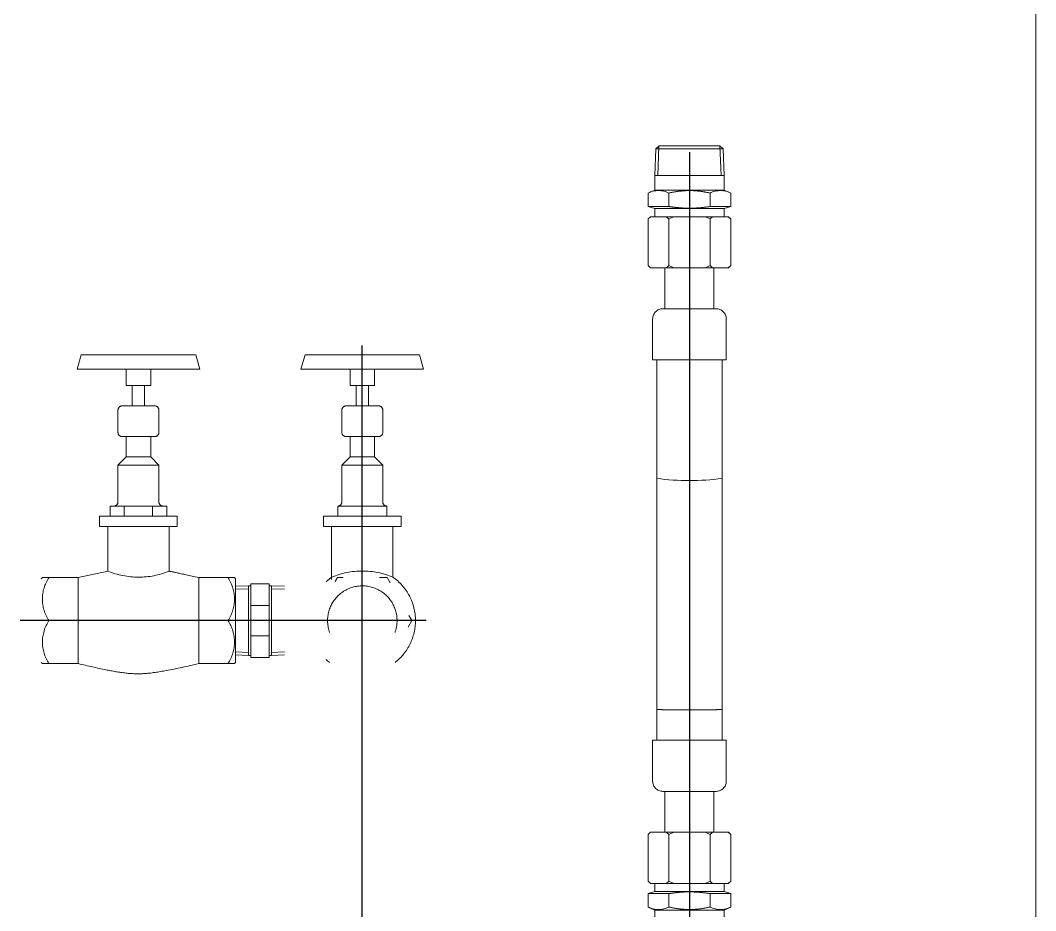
# Model space of a CAD drawing. Extents: x -681219 to -550379, y -242630 to -158199.
# Drawn here: x -644452.1 to -643955.5, y -213160.5 to -212725.2 of the extents above; entities that cross this region are included whole.
import ezdxf
from ezdxf.lldxf.tags import DXFTag

# ---------------------------------------------------------------- set-up
doc = ezdxf.new("R2010")
doc.units = 0
doc.header["$LTSCALE"] = 1000
doc.linetypes.add('DASHED2', pattern=[9.525, 6.35, -3.175])
doc.layers.get('0').update_dxf_attribs({"linetype": 'CONTINUOUS'})
doc.layers.add('center', color=253, linetype='CENTER2')
for name, color, linetype, lineweight in [('famsun', 7, 'CONTINUOUS', 0), ('future', 4, 'DASHED2', 0), ('轴网_轴线', 1, 'CENTER2', 0)]:
    doc.layers.add(name, color=color, linetype=linetype, lineweight=lineweight)
tags = doc.linetypes.add('CENTER2', pattern=[28.575, 19.05, -3.175, 3.175, -3.175]).pattern_tags.tags
tags[10:11] = [DXFTag(74, 4), DXFTag(75, 0), DXFTag(340, '0'), DXFTag(46, 0.0), DXFTag(50, 0.0), DXFTag(44, 0.0), DXFTag(45, 0.0)]
tags[8:9] = [DXFTag(74, 4), DXFTag(75, 0), DXFTag(340, '0'), DXFTag(46, 0.0), DXFTag(50, 0.0), DXFTag(44, 0.0), DXFTag(45, 0.0)]
tags[6:7] = [DXFTag(74, 4), DXFTag(75, 0), DXFTag(340, '0'), DXFTag(46, 0.0), DXFTag(50, 0.0), DXFTag(44, 0.0), DXFTag(45, 0.0)]
tags[4:5] = [DXFTag(74, 4), DXFTag(75, 0), DXFTag(340, '0'), DXFTag(46, 0.0), DXFTag(50, 0.0), DXFTag(44, 0.0), DXFTag(45, 0.0)]

# ---------------------------------------------------------------- blocks, each defined once
blk = doc.blocks.new('轴网FB0EDE194AE0F5E0')
at = {"layer": '轴网_轴线'}
blk.add_line((20000, -1200), (20000, 23700), dxfattribs=at)
blk = doc.blocks.new('*U47')
at = {"color": 0, "linetype": 'ByBlock', "lineweight": -2}
for p, q in [((813.64, -756.5), (813.64, -751.6)), ((847.64, -751.6), (847.64, -756.5)), ((810.43, -757.96), (813.64, -756.5)), ((810.43, -757.96), (810.43, -764.52)), ((813.64, -756.5), (847.64, -756.5)), ((820.54, -764.52), (820.54, -757.96)), ((840.74, -757.96), (840.74, -764.52)), ((847.64, -756.5), (850.85, -757.96)), ((850.85, -757.96), (850.85, -764.52)), ((820.54, -764.52), (810.43, -764.52)), ((813.64, -765.5), (810.43, -764.52)), ((850.85, -764.52), (840.74, -764.52)), ((850.85, -764.52), (847.64, -765.5)), ((810.43, -770.61), (811.66, -769.5)), ((810.43, -770.61), (811.54, -769.5)), ((811.66, -769.5), (811.54, -769.5)), ((811.66, -769.5), (819.31, -769.5)), ((813.64, -765.5), (847.64, -765.5)), ((813.64, -769.5), (813.64, -765.5)), ((822.99, -769.5), (819.31, -769.5)), ((820.54, -770.61), (822.99, -769.5)), ((822.99, -769.5), (838.29, -769.5)), ((838.29, -769.5), (840.74, -770.61)), ((841.97, -769.5), (838.29, -769.5)), ((841.97, -769.5), (849.62, -769.5)), ((847.64, -765.5), (847.64, -769.5)), ((849.62, -769.5), (850.85, -770.61)), ((849.62, -769.5), (849.74, -769.5)), ((849.74, -769.5), (850.85, -770.61)), ((810.43, -770.61), (810.43, -793.39)), ((820.54, -793.39), (820.54, -770.61)), ((840.74, -770.61), (840.74, -793.39)), ((850.85, -770.61), (850.85, -793.39)), ((811.54, -794.5), (810.43, -793.39)), ((811.66, -794.5), (811.54, -794.5)), ((819.31, -794.5), (811.66, -794.5)), ((818.64, -814.5), (818.64, -794.5)), ((820.54, -793.39), (819.31, -794.5)), ((819.31, -794.5), (822.99, -794.5)), ((822.99, -794.5), (820.54, -793.39)), ((838.29, -794.5), (822.99, -794.5)), ((840.74, -793.39), (838.29, -794.5)), ((838.29, -794.5), (841.97, -794.5)), ((841.97, -794.5), (840.74, -793.39)), ((849.62, -794.5), (841.97, -794.5)), ((842.64, -794.5), (842.64, -814.5)), ((850.85, -793.39), (849.62, -794.5)), ((849.62, -794.5), (849.74, -794.5)), ((850.85, -793.39), (849.74, -794.5)), ((817.64, -814.5), (843.64, -814.5)), ((812.64, -839.5), (812.64, -819.5)), ((848.64, -819.5), (848.64, -839.5)), ((812.64, -839.5), (848.64, -839.5)), ((814.64, -854.5), (814.64, -839.5)), ((846.64, -839.5), (846.64, -854.5)), ((814.64, -968.94), (814.64, -854.21)), ((846.64, -854.21), (846.64, -968.94)), ((513.64, -877.5), (514.14, -877)), ((517.39, -877), (514.14, -877)), ((517.39, -877), (531.64, -877)), ((531.64, -887.5), (531.64, -877)), ((590.64, -877), (590.64, -887.5)), ((590.64, -877), (604.89, -877)), ((604.89, -877), (608.14, -877)), ((608.14, -877), (608.64, -877.5)), ((608.64, -918.5), (608.64, -877.5)), ((608.64, -881.2), (615.04, -881)), ((608.69, -882.68), (615.04, -882.48)), ((615.04, -915), (615.04, -881)), ((615.04, -881), (616.14, -881)), ((616.14, -880), (616.14, -890.59)), ((625.14, -880), (616.14, -880)), ((625.14, -880), (625.14, -890.59)), ((625.14, -881), (626.24, -881)), ((626.24, -881), (626.24, -915)), ((626.24, -881), (632.64, -881.2)), ((632.59, -882.68), (626.24, -882.48)), ((531.64, -898), (531.64, -887.5)), ((590.64, -887.5), (590.64, -898)), ((616.14, -890.59), (616.14, -905.41)), ((625.14, -890.59), (616.14, -890.59)), ((625.14, -890.59), (625.14, -905.41)), ((517.39, -898), (531.64, -898)), ((531.64, -908.5), (531.64, -898)), ((590.64, -898), (590.64, -908.5)), ((590.64, -898), (604.89, -898)), ((694.89, -898), (693, -894.73)), ((693.47, -900.46), (694.89, -898)), ((531.64, -919), (531.64, -908.5)), ((590.64, -908.5), (590.64, -919)), ((616.14, -905.41), (616.14, -916)), ((625.14, -905.41), (616.14, -905.41)), ((625.14, -905.41), (625.14, -916)), ((608.69, -913.32), (615.04, -913.52)), ((632.59, -913.32), (626.24, -913.52)), ((514.14, -919), (513.64, -918.5)), ((608.64, -918.5), (608.14, -919)), ((615.04, -915), (608.64, -914.8)), ((616.14, -915), (615.04, -915)), ((625.14, -916), (616.14, -916)), ((626.24, -915), (625.14, -915)), ((632.64, -914.8), (626.24, -915)), ((655.64, -944), (655.64, -918.17)), ((657.41, -917.09), (658.52, -919)), ((682.77, -919), (684.23, -916.46)), ((517.39, -919), (514.14, -919)), ((517.39, -919), (531.64, -919)), ((546.28, -922.24), (531.64, -919)), ((546.14, -944), (546.14, -922.17)), ((576.14, -922.1), (576.14, -944)), ((590.64, -919), (604.89, -919)), ((604.89, -919), (608.14, -919)), ((658.52, -919), (661.35, -919)), ((679.1, -919), (682.77, -919)), ((685.64, -919.31), (685.64, -944)), ((580.14, -944), (542.14, -944)), ((542.14, -949), (542.14, -944)), ((580.14, -944), (580.14, -949)), ((689.64, -944), (651.64, -944)), ((651.64, -949), (651.64, -944)), ((689.64, -944), (689.64, -949)), ((580.14, -949), (542.14, -949)), ((547.28, -954), (547.28, -949)), ((554.21, -954), (554.21, -949)), ((568.07, -949), (568.07, -954)), ((575, -954), (575, -949)), ((689.64, -949), (651.64, -949)), ((658.64, -949), (658.64, -954)), ((670.64, -954), (670.64, -949)), ((682.64, -954), (682.64, -949)), ((550.75, -954), (547.28, -954)), ((554.21, -954), (550.75, -954)), ((551.14, -974), (551.14, -956)), ((561.14, -954), (554.21, -954)), ((568.07, -954), (561.14, -954)), ((571.53, -954), (568.07, -954)), ((571.14, -956), (571.14, -974)), ((575, -954), (571.53, -954)), ((664.64, -954), (658.64, -954)), ((660.64, -974), (660.64, -956)), ((670.64, -954), (664.64, -954)), ((676.64, -954), (670.64, -954)), ((682.64, -954), (676.64, -954)), ((680.64, -956), (680.64, -974)), ((814.64, -1025.5), (814.64, -967.5)), ((846.64, -967.5), (846.64, -1025.5)), ((571.14, -974), (551.14, -974)), ((555.14, -978), (551.14, -974)), ((567.14, -978), (555.14, -978)), ((555.14, -988), (555.14, -978)), ((571.14, -974), (567.14, -978)), ((567.14, -978), (567.14, -988)), ((680.64, -974), (660.64, -974)), ((664.64, -978), (660.64, -974)), ((676.64, -978), (664.64, -978)), ((664.64, -988), (664.64, -978)), ((680.64, -974), (676.64, -978)), ((676.64, -978), (676.64, -988)), ((569.14, -988), (553.14, -988)), ((678.64, -988), (662.64, -988)), ((551.14, -1001), (551.14, -990)), ((571.14, -990), (571.14, -1001)), ((660.64, -1001), (660.64, -990)), ((680.64, -990), (680.64, -1001)), ((553.14, -1003), (569.14, -1003)), ((558.14, -1013), (558.14, -1003)), ((564.14, -1003), (564.14, -1013)), ((662.64, -1003), (678.64, -1003)), ((667.64, -1013), (667.64, -1003)), ((673.64, -1003), (673.64, -1013)), ((567.14, -1013), (555.14, -1013)), ((555.14, -1021), (555.14, -1013)), ((567.14, -1013), (567.14, -1021)), ((676.64, -1013), (664.64, -1013)), ((664.64, -1021), (664.64, -1013)), ((676.64, -1013), (676.64, -1021)), ((591.14, -1021), (531.14, -1021)), ((533.14, -1028), (531.14, -1021)), ((591.14, -1021), (589.14, -1028)), ((700.64, -1021), (640.64, -1021)), ((642.64, -1028), (640.64, -1021)), ((700.64, -1021), (698.64, -1028)), ((589.14, -1028), (533.14, -1028)), ((698.64, -1028), (642.64, -1028)), ((812.64, -1025.5), (848.64, -1025.5)), ((812.64, -1045.5), (812.64, -1025.5)), ((848.64, -1025.5), (848.64, -1045.5)), ((843.64, -1050.5), (817.64, -1050.5)), ((818.64, -1070.5), (818.64, -1050.5)), ((842.64, -1050.5), (842.64, -1070.5)), ((810.43, -1071.61), (811.66, -1070.5)), ((810.43, -1071.61), (811.54, -1070.5)), ((810.43, -1071.61), (810.43, -1094.39)), ((811.66, -1070.5), (811.54, -1070.5)), ((811.66, -1070.5), (819.31, -1070.5)), ((822.99, -1070.5), (819.31, -1070.5)), ((820.54, -1071.61), (822.99, -1070.5)), ((820.54, -1094.39), (820.54, -1071.61)), ((822.99, -1070.5), (838.29, -1070.5)), ((838.29, -1070.5), (840.74, -1071.61)), ((841.97, -1070.5), (838.29, -1070.5)), ((840.74, -1071.61), (840.74, -1094.39)), ((841.97, -1070.5), (849.62, -1070.5)), ((849.62, -1070.5), (850.85, -1071.61)), ((849.62, -1070.5), (849.74, -1070.5)), ((849.74, -1070.5), (850.85, -1071.61)), ((850.85, -1071.61), (850.85, -1094.39)), ((811.54, -1095.5), (810.43, -1094.39)), ((811.66, -1095.5), (811.54, -1095.5)), ((819.31, -1095.5), (811.66, -1095.5)), ((813.64, -1099.5), (813.64, -1095.5)), ((820.54, -1094.39), (819.31, -1095.5)), ((819.31, -1095.5), (822.99, -1095.5)), ((822.99, -1095.5), (820.54, -1094.39)), ((838.29, -1095.5), (822.99, -1095.5)), ((840.74, -1094.39), (838.29, -1095.5)), ((838.29, -1095.5), (841.97, -1095.5)), ((841.97, -1095.5), (840.74, -1094.39)), ((849.62, -1095.5), (841.97, -1095.5)), ((847.64, -1095.5), (847.64, -1099.5)), ((850.85, -1094.39), (849.62, -1095.5)), ((849.62, -1095.5), (849.74, -1095.5)), ((850.85, -1094.39), (849.74, -1095.5)), ((810.43, -1100.48), (813.64, -1099.5)), ((810.43, -1100.48), (810.43, -1107.04)), ((810.43, -1100.48), (820.54, -1100.48)), ((813.64, -1099.5), (847.64, -1099.5)), ((820.54, -1107.04), (820.54, -1100.48)), ((840.74, -1100.48), (840.74, -1107.04)), ((840.74, -1100.48), (850.85, -1100.48)), ((847.64, -1099.5), (850.85, -1100.48)), ((850.85, -1100.48), (850.85, -1107.04)), ((813.64, -1108.5), (810.43, -1107.04)), ((850.85, -1107.04), (847.64, -1108.5)), ((813.64, -1108.5), (847.64, -1108.5)), ((813.64, -1115.7), (813.64, -1108.5)), ((847.64, -1108.5), (847.64, -1115.7)), ((847.64, -1115.7), (813.64, -1115.7)), ((814.21, -1128.7), (813.64, -1115.7)), ((815.75, -1130.18), (815.12, -1115.7)), ((845.53, -1130.18), (846.16, -1115.7)), ((847.64, -1115.7), (847.07, -1128.7)), ((814.21, -1128.7), (847.07, -1128.7)), ((815.77, -1130.2), (814.21, -1128.7)), ((845.51, -1130.2), (815.77, -1130.2)), ((847.07, -1128.7), (845.51, -1130.2))]:
    blk.add_line(p, q, dxfattribs=at)
for centre, radius, start, end in [((815.49, -767.81), 11.07, 62.8426, 117.1574), ((845.8, -767.84), 11.1, 62.92, 117.08), ((809.81, -781.25), 15.11, 44.7716, 51.0359), ((851.47, -781.25), 15.11, 128.9637, 135.2288), ((821.16, -782.76), 15.1, 224.7693, 231.0382), ((817.64, -819.5), 5, 90, 180), ((843.64, -819.5), 5, 0, 90), ((532.98, -887.5), 18.8, 146.0456, 213.9544), ((589.3, -887.5), 18.8, 326.0456, 33.9544), ((670.64, -898), 26, 127.9787, 133.0507), ((670.64, -898), 26, 0, 52.0213), ((670.64, -898), 17, 160.2501, 0), ((670.64, -898), 17, 0, 19.7499), ((532.82, -908.5), 18.66, 145.7626, 214.2374), ((589.3, -908.5), 18.8, 326.0455, 33.9545), ((670.64, -898), 26, 304.7828, 0), ((670.64, -898), 26, 226.9493, 234.6795), ((561.22, -958.52), 39.29, 67.6855, 112.5715), ((670.64, -883.19), 39.04, 247.4044, 292.5956), ((549.14, -956), 2, 0, 90), ((573.14, -956), 2, 90, 180), ((658.64, -956), 2, 0, 90), ((682.64, -956), 2, 90, 180), ((830.64, -1093.62), 127.13, 82.77, 97.23), ((553.14, -990), 2, 90, 180), ((569.14, -990), 2, 0, 90), ((662.64, -990), 2, 90, 180), ((678.64, -990), 2, 0, 90), ((553.14, -1001), 2, 180, 270), ((569.14, -1001), 2, 270, 0), ((662.64, -1001), 2, 180, 270), ((678.64, -1001), 2, 270, 0), ((817.64, -1045.5), 5, 180, 270), ((843.64, -1045.5), 5, 270, 0), ((809.81, -1082.25), 15.11, 44.7716, 51.0359), ((851.47, -1082.25), 15.11, 128.9637, 135.2288), ((821.16, -1083.76), 15.1, 224.7693, 231.0382), ((815.49, -1097.16), 11.1, 242.92, 297.08), ((845.8, -1097.19), 11.07, 242.8426, 297.1574)]:
    blk.add_arc(centre, radius, start, end, dxfattribs=at)
for points, knots in [([(820.54, -757.96), (822.19, -757.58), (823.87, -757.27), (826.43, -756.95), (827.29, -756.86), (829, -756.75), (829.85, -756.73), (832.39, -756.73), (834.08, -756.85), (837.42, -757.27), (839.09, -757.58), (840.74, -757.96)], [0, 0, 0, 0, 0.25, 0.25, 0.375, 0.375, 0.5, 0.5, 0.75, 0.75, 1, 1, 1, 1]), ([(840.74, -764.52), (839.07, -764.77), (837.39, -764.98), (834.03, -765.27), (832.35, -765.35), (828.98, -765.35), (827.3, -765.27), (824.76, -765.06), (823.92, -764.97), (822.23, -764.76), (821.38, -764.65), (820.54, -764.52)], [0, 0, 0, 0, 0.25, 0.25, 0.5, 0.5, 0.75, 0.75, 0.875, 0.875, 1, 1, 1, 1]), ([(814.64, -854.5), (814.64, -854.49), (814.75, -854.49), (815.16, -854.48), (815.46, -854.47), (816.67, -854.46), (817.84, -854.45), (820.08, -854.43), (820.89, -854.43), (822.62, -854.42), (823.56, -854.42), (825.5, -854.42), (826.49, -854.42), (828.55, -854.41), (829.61, -854.41), (832.73, -854.41), (834.84, -854.41), (838.69, -854.42), (840.48, -854.43), (842.69, -854.44), (843.37, -854.45), (844.53, -854.46), (845.02, -854.46), (846.23, -854.48), (846.64, -854.49), (846.64, -854.5)], [0, 0, 0, 0, 0.0625, 0.0625, 0.125, 0.125, 0.25, 0.25, 0.3125, 0.3125, 0.375, 0.375, 0.4375, 0.4375, 0.5, 0.5, 0.625, 0.625, 0.75, 0.75, 0.8125, 0.8125, 0.875, 0.875, 1, 1, 1, 1]), ([(531.64, -877), (536.59, -875.8), (543.76, -874.18), (554.59, -872.14), (564.51, -871.8), (576.61, -873.8), (584.86, -875.61), (590.64, -877)], [0, 0, 0, 0, 0.231463, 0.39924, 0.541134, 0.729371, 1, 1, 1, 1]), ([(820.54, -1100.48), (821.38, -1100.35), (822.23, -1100.24), (823.92, -1100.03), (824.76, -1099.94), (827.3, -1099.73), (828.98, -1099.65), (832.35, -1099.65), (834.03, -1099.73), (837.39, -1100.02), (839.07, -1100.23), (840.74, -1100.48)], [0, 0, 0, 0, 0.125, 0.125, 0.25, 0.25, 0.5, 0.5, 0.75, 0.75, 1, 1, 1, 1]), ([(840.74, -1107.04), (839.09, -1107.42), (837.42, -1107.73), (834.08, -1108.15), (832.39, -1108.27), (829.85, -1108.27), (829, -1108.25), (827.29, -1108.14), (826.43, -1108.05), (823.87, -1107.73), (822.19, -1107.42), (820.54, -1107.04)], [0, 0, 0, 0, 0.25, 0.25, 0.5, 0.5, 0.625, 0.625, 0.75, 0.75, 1, 1, 1, 1])]:
    blk.add_open_spline(points, degree=3, knots=knots, dxfattribs=at)
blk.add_open_spline([(590.64, -919), (581.42, -921.08), (576.54, -922.14), (575.99, -922.17)], degree=3, dxfattribs=at)
at = {"layer": 'center', "ltscale": 7.033196}
for p, q in [((830.64, -1127.12), (830.64, -314.51)), ((670.64, -706.04), (670.64, -1032.58)), ((701.82, -898), (503.36, -898))]:
    blk.add_line(p, q, dxfattribs=at)

msp = doc.modelspace()

# ---------------------------------------------------------------- block references
at = {"layer": 'famsun', "xscale": -1}
msp.add_blockref('轴网FB0EDE194AE0F5E0', (-623955.4609, -226916.6983), dxfattribs=at)
at = {"layer": 'future', "xscale": -1, "rotation": 180}
msp.add_blockref('*U47', (-644955.4609, -213916.6983), dxfattribs=at)

doc.saveas('drawing.dxf')
